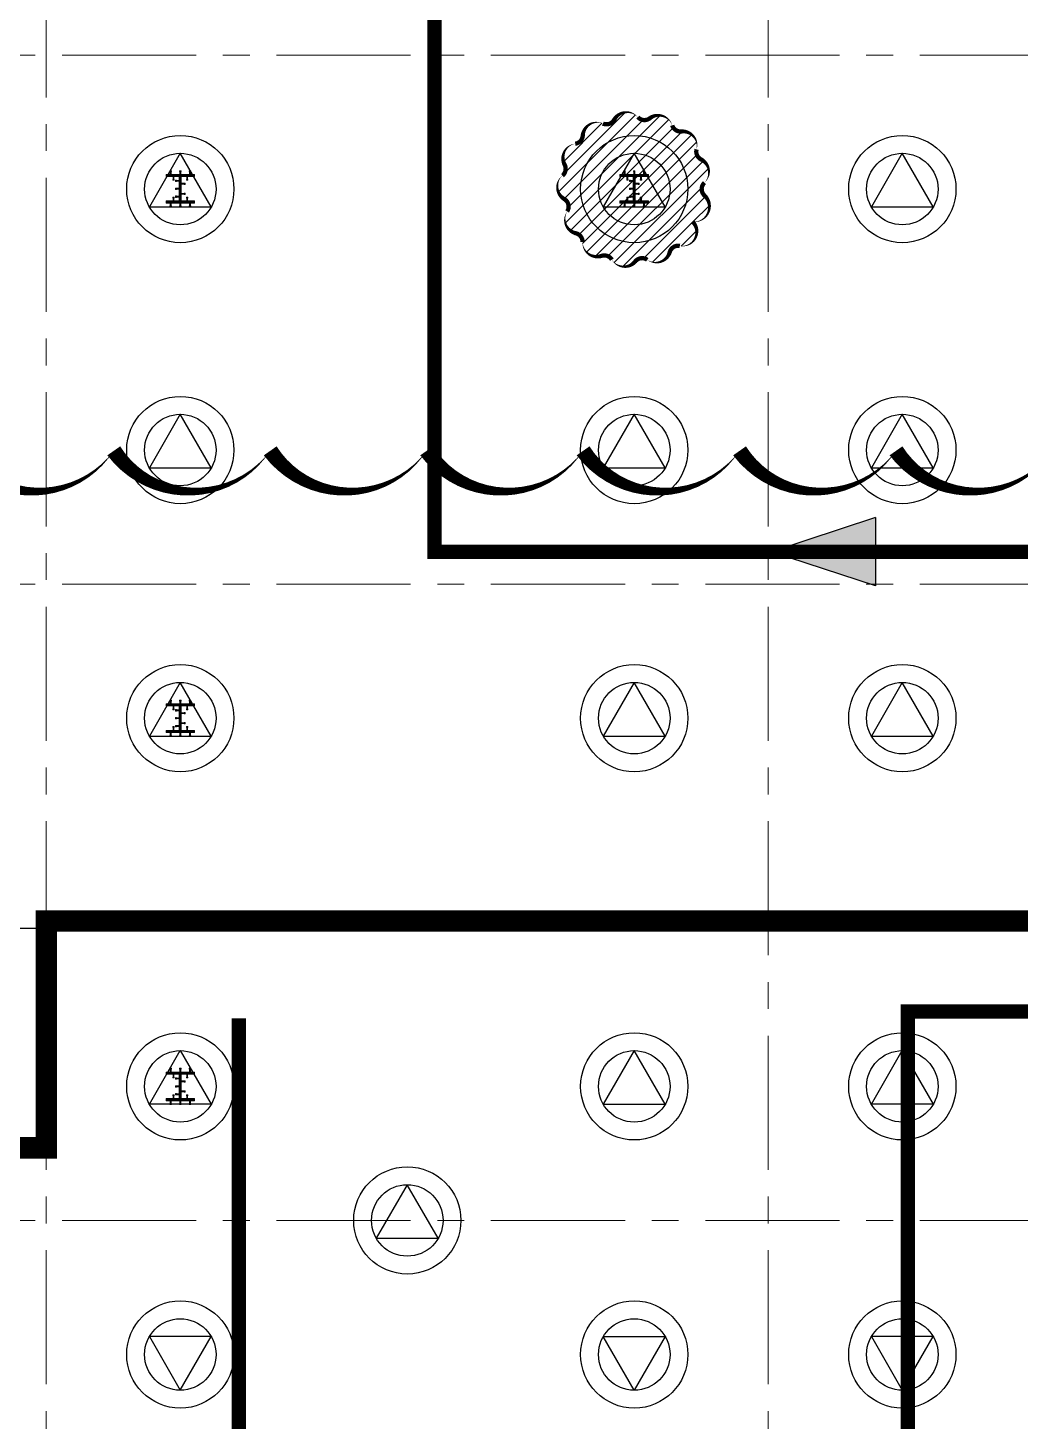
# Model space of a CAD drawing. Header units: millimetres. Extents: x -346728 to 1320345, y -537202 to -385966.
# Drawn here: x 406614 to 420494, y -451599 to -432112 of the extents above; entities that cross this region are included whole.
import ezdxf

# ---------------------------------------------------------------- set-up
doc = ezdxf.new("R2010")
doc.units = ezdxf.units.MM
doc.header["$LTSCALE"] = 100
doc.linetypes.add('HIDDEN', pattern=[9.525, 6.35, -3.175])
doc.linetypes.add('X1326_GLB$0$CENTER', pattern=[2, 1.25, -0.25, 0.25, -0.25])
for name, color, linetype, lineweight in [('A-giao thong', 8, 'Continuous', 15), ('KCMANH', 8, 'Continuous', 13), ('KINGPOST', 5, 'Continuous', 20), ('X1326_GLB$0$A-tim', 8, 'X1326_GLB$0$CENTER', 9)]:
    doc.layers.add(name, color=color, linetype=linetype, lineweight=lineweight)
for name, color, linetype in [('DM', 8, 'Continuous'), ('hach', 253, 'Continuous'), ('PL', 3, 'Continuous'), ('thep doc', 6, 'Continuous'), ('X1326_COL_B4$0$CS', 253, 'Continuous')]:
    doc.layers.add(name, color=color, linetype=linetype)
pattern_1 = [(45, (188543.33, 11377564.439), (-8.980256121, 8.980256121), []), (135, (188543.33, 11377564.439), (-8.980256121, -8.980256121), [])]
pattern_2 = [(45, (188543.33, 11377564.439), (-8.980256121, 8.980256121), []), (135, (188543.33, 11377564.439), (-8.980256121, -8.980256121), [])]

# ---------------------------------------------------------------- blocks, each defined once
blk = doc.blocks.new('LVL-KHUNGTEN')
blk.add_lwpolyline([(61072.9, 41092.8), (119123.5, 41092.8), (119123.5, 61.9), (61072.9, 61.9)], close=True)
blk = doc.blocks.new('KP50 TOI SAN L1')
at = {"ltscale": 0.1}
h = blk.add_hatch(color=3, dxfattribs=at)
h.dxf.hatch_style = 1
h.paths.add_polyline_path([(14, 171), (-14, 171), (-14, 142)])
h.paths.add_polyline_path([(-14, -142), (-14, -171), (14, -171)])
at = {"layer": 'KCMANH', "linetype": 'ByBlock'}
h = blk.add_hatch(dxfattribs=at)
h.set_pattern_fill('ANSI37', color=3, scale=4, style=0)
h.set_pattern_definition(pattern_1)
h.paths.add_polyline_path([(-200, 200), (-200, 171), (200, 171), (200, 200)])
h = blk.add_hatch(dxfattribs=at)
h.set_pattern_fill('ANSI37', color=3, scale=4, style=0)
h.set_pattern_definition([(45, (188728.93, 11377564.439), (-8.980256121, 8.980256121), []), (135, (188728.93, 11377564.439), (-8.980256121, -8.980256121), [])])
h.paths.add_polyline_path([(14, 171), (-14, 142), (-14, -142), (14, -171)])
h = blk.add_hatch(dxfattribs=at)
h.set_pattern_fill('ANSI37', color=3, scale=4, style=0)
h.set_pattern_definition(pattern_1)
h.paths.add_polyline_path([(-200, -171), (-200, -200), (200, -200), (200, -171)])
at = {"layer": 'KCMANH', "color": 3, "linetype": 'ByBlock'}
blk.add_line((-200, 200), (200, 200), dxfattribs=at)
at = {"layer": 'KCMANH', "linetype": 'ByBlock'}
for p, q in [((-125, 253), (-146, 253)), ((-146, 240), (-146, 253)), ((-125, 240), (-146, 240)), ((-142, 200), (-142, 240)), ((-129, 200), (-129, 240)), ((-125, 240), (-125, 253)), ((-10, 253), (10, 253)), ((-10, 240), (-10, 253)), ((-10, 240), (10, 240)), ((-6, 200), (-6, 240)), ((6, 200), (6, 240)), ((10, 240), (10, 253)), ((125, 253), (146, 253)), ((125, 240), (125, 253)), ((125, 240), (146, 240)), ((129, 200), (129, 240)), ((142, 200), (142, 240)), ((146, 240), (146, 253)), ((-85, 131), (-106, 131)), ((-106, 131), (-106, 118)), ((-85, 118), (-106, 118)), ((-102, 171), (-102, 131)), ((-89, 171), (-89, 131)), ((-85, 131), (-85, 118)), ((-67, 100), (-67, 120)), ((-54, 120), (-67, 120)), ((-54, 100), (-67, 100)), ((-67, 10), (-67, -10)), ((-54, 10), (-67, 10)), ((-54, 100), (-54, 120)), ((-14, 116), (-54, 116)), ((-14, 104), (-54, 104)), ((-54, 10), (-54, -10)), ((-14, 6), (-54, 6)), ((14, 76), (54, 76)), ((14, 64), (54, 64)), ((54, 60), (54, 80)), ((54, 80), (67, 80)), ((54, 60), (67, 60)), ((67, 60), (67, 80)), ((85, 131), (106, 131)), ((85, 131), (85, 118)), ((85, 118), (106, 118)), ((89, 171), (89, 131)), ((102, 171), (102, 131)), ((106, 131), (106, 118)), ((-85, -118), (-106, -118)), ((-106, -131), (-106, -118)), ((-85, -131), (-106, -131)), ((-102, -171), (-102, -131)), ((-89, -171), (-89, -131)), ((-85, -131), (-85, -118)), ((-54, -10), (-67, -10)), ((-67, -100), (-67, -120)), ((-54, -100), (-67, -100)), ((-54, -120), (-67, -120)), ((-14, -6), (-54, -6)), ((-54, -100), (-54, -120)), ((-14, -104), (-54, -104)), ((-14, -116), (-54, -116)), ((14, -64), (54, -64)), ((14, -76), (54, -76)), ((54, -60), (54, -80)), ((54, -60), (67, -60)), ((54, -80), (67, -80)), ((67, -60), (67, -80)), ((85, -118), (106, -118)), ((85, -131), (85, -118)), ((85, -131), (106, -131)), ((89, -171), (89, -131)), ((102, -171), (102, -131)), ((106, -131), (106, -118)), ((-125, -240), (-146, -240)), ((-146, -240), (-146, -253)), ((-125, -253), (-146, -253)), ((-142, -200), (-142, -240)), ((-129, -200), (-129, -240)), ((-125, -240), (-125, -253)), ((-10, -240), (10, -240)), ((-10, -240), (-10, -253)), ((-10, -253), (10, -253)), ((-6, -200), (-6, -240)), ((6, -200), (6, -240)), ((10, -240), (10, -253)), ((125, -240), (146, -240)), ((125, -240), (125, -253)), ((125, -253), (146, -253)), ((129, -200), (129, -240)), ((142, -200), (142, -240)), ((146, -240), (146, -253))]:
    blk.add_line(p, q, dxfattribs=at)
at = {"layer": 'KINGPOST', "color": 3, "linetype": 'ByBlock'}
for p, q in [((-200, 171), (-200, 200)), ((200, 171), (200, 200)), ((-200, 171), (200, 171)), ((-14, 171), (-14, -171)), ((-14, 142), (14, 171)), ((14, 171), (14, -171)), ((-200, -171), (200, -171)), ((-200, -171), (-200, -200)), ((-14, -142), (14, -171)), ((200, -171), (200, -200)), ((-200, -200), (200, -200))]:
    blk.add_line(p, q, dxfattribs=at)
at = {"layer": 'KINGPOST', "color": 6, "linetype": 'ByBlock'}
blk.add_lwpolyline([(-14, 0), (14, 0)], dxfattribs=at)
blk = doc.blocks.new('KP50')
at = {"ltscale": 0.1}
h = blk.add_hatch(color=6, dxfattribs=at)
h.dxf.hatch_style = 1
h.paths.add_polyline_path([(14, 171), (-14, 171), (-14, 142)])
h.paths.add_polyline_path([(-14, -142), (-14, -171), (14, -171)])
at = {"layer": 'KCMANH', "linetype": 'ByBlock'}
h = blk.add_hatch(dxfattribs=at)
h.set_pattern_fill('ANSI37', color=6, scale=4, style=0)
h.set_pattern_definition(pattern_2)
h.paths.add_polyline_path([(-200, 200), (-200, 171), (200, 171), (200, 200)])
h = blk.add_hatch(dxfattribs=at)
h.set_pattern_fill('ANSI37', color=6, scale=4, style=0)
h.set_pattern_definition([(45, (188728.93, 11377564.439), (-8.980256121, 8.980256121), []), (135, (188728.93, 11377564.439), (-8.980256121, -8.980256121), [])])
h.paths.add_polyline_path([(14, 171), (-14, 142), (-14, -142), (14, -171)])
h = blk.add_hatch(dxfattribs=at)
h.set_pattern_fill('ANSI37', color=6, scale=4, style=0)
h.set_pattern_definition(pattern_2)
h.paths.add_polyline_path([(-200, -171), (-200, -200), (200, -200), (200, -171)])
for p, q in [((-125, 253), (-146, 253)), ((-146, 240), (-146, 253)), ((-125, 240), (-146, 240)), ((-142, 200), (-142, 240)), ((-129, 200), (-129, 240)), ((-125, 240), (-125, 253)), ((-10, 253), (10, 253)), ((-10, 240), (-10, 253)), ((-10, 240), (10, 240)), ((-6, 200), (-6, 240)), ((6, 200), (6, 240)), ((10, 240), (10, 253)), ((125, 253), (146, 253)), ((125, 240), (125, 253)), ((125, 240), (146, 240)), ((129, 200), (129, 240)), ((142, 200), (142, 240)), ((146, 240), (146, 253)), ((-85, 131), (-106, 131)), ((-106, 131), (-106, 118)), ((-85, 118), (-106, 118)), ((-102, 171), (-102, 131)), ((-89, 171), (-89, 131)), ((-85, 131), (-85, 118)), ((-67, 100), (-67, 120)), ((-54, 120), (-67, 120)), ((-54, 100), (-67, 100)), ((-67, 10), (-67, -10)), ((-54, 10), (-67, 10)), ((-54, 100), (-54, 120)), ((-14, 116), (-54, 116)), ((-14, 104), (-54, 104)), ((-54, 10), (-54, -10)), ((-14, 6), (-54, 6)), ((14, 76), (54, 76)), ((14, 64), (54, 64)), ((54, 60), (54, 80)), ((54, 80), (67, 80)), ((54, 60), (67, 60)), ((67, 60), (67, 80)), ((85, 131), (106, 131)), ((85, 131), (85, 118)), ((85, 118), (106, 118)), ((89, 171), (89, 131)), ((102, 171), (102, 131)), ((106, 131), (106, 118)), ((-85, -118), (-106, -118)), ((-106, -131), (-106, -118)), ((-85, -131), (-106, -131)), ((-102, -171), (-102, -131)), ((-89, -171), (-89, -131)), ((-85, -131), (-85, -118)), ((-54, -10), (-67, -10)), ((-67, -100), (-67, -120)), ((-54, -100), (-67, -100)), ((-54, -120), (-67, -120)), ((-14, -6), (-54, -6)), ((-54, -100), (-54, -120)), ((-14, -104), (-54, -104)), ((-14, -116), (-54, -116)), ((14, -64), (54, -64)), ((14, -76), (54, -76)), ((54, -60), (54, -80)), ((54, -60), (67, -60)), ((54, -80), (67, -80)), ((67, -60), (67, -80)), ((85, -118), (106, -118)), ((85, -131), (85, -118)), ((85, -131), (106, -131)), ((89, -171), (89, -131)), ((102, -171), (102, -131)), ((106, -131), (106, -118)), ((-125, -240), (-146, -240)), ((-146, -240), (-146, -253)), ((-125, -253), (-146, -253)), ((-142, -200), (-142, -240)), ((-129, -200), (-129, -240)), ((-125, -240), (-125, -253)), ((-10, -240), (10, -240)), ((-10, -240), (-10, -253)), ((-10, -253), (10, -253)), ((-6, -200), (-6, -240)), ((6, -200), (6, -240)), ((10, -240), (10, -253)), ((125, -240), (146, -240)), ((125, -240), (125, -253)), ((125, -253), (146, -253)), ((129, -200), (129, -240)), ((142, -200), (142, -240)), ((146, -240), (146, -253))]:
    blk.add_line(p, q, dxfattribs=at)
at = {"layer": 'KINGPOST', "color": 6, "linetype": 'ByBlock'}
for p, q in [((-200, 200), (200, 200)), ((-200, 171), (-200, 200)), ((200, 171), (200, 200)), ((-200, 171), (200, 171)), ((-14, 171), (-14, -171)), ((-14, 142), (14, 171)), ((14, 171), (14, -171)), ((-200, -171), (200, -171)), ((-200, -171), (-200, -200)), ((-14, -142), (14, -171)), ((200, -171), (200, -200)), ((-200, -200), (200, -200))]:
    blk.add_line(p, q, dxfattribs=at)
blk.add_lwpolyline([(-14, 0), (14, 0)], dxfattribs=at)
blk = doc.blocks.new('B1 Kingpost Layout Plan1')
at = {"layer": 'KCMANH', "linetype": 'ByBlock'}
for name, p in [('KP50 TOI SAN L1', (38150, -19596, 0)), ('KP50 TOI SAN L1', (44500, -19596, 0)), ('KP50', (38150, -27001, 0)), ('KP50', (38150, -32151, 0))]:
    blk.add_blockref(name, p, dxfattribs=at)

msp = doc.modelspace()

# ---------------------------------------------------------------- hatches: boundary and pattern name
at = {"ltscale": 0.1}
h = msp.add_hatch(color=3, dxfattribs=at)
h.dxf.hatch_style = 1
h.paths.add_polyline_path([(415110.8, -434195.3), (415082, -434195.3), (415082, -434224.1)])
h.paths.add_polyline_path([(415082, -434508.9), (415082, -434537.7), (415110.8, -434537.7)])
at = {"layer": 'A-giao thong', "transparency": 33554572}
h = msp.add_hatch(dxfattribs=at)
h.set_pattern_fill('ANSI31', color=256, scale=1000)
h.set_pattern_definition([(45, (376747.41, -531623.15), (-88.38835, 88.38835), [])])
edge = h.paths.add_edge_path()
edge.add_arc((415941.5, -434130.8), 200.1, 313.189, 423.189)
edge.add_arc((416087.3, -433842.3), 123.2, 165.32463, 243.189, ccw=False)
edge.add_arc((415774.3, -433760.3), 200.3, 345.32463, 455.32463)
edge.add_arc((415744.3, -433438.2), 123.2, 197.45235, 275.32463, ccw=False)
edge.add_arc((415435.8, -433535.2), 200.2, 17.45235, 127.45235)
edge.add_arc((415239.1, -433278.5), 123.2, 221.33742, 307.45235, ccw=False)
edge.add_arc((414994.1, -433494), 203.2, 41.33742, 151.33742)
edge.add_arc((414707.7, -433337.5), 123.2, 245.97207, 331.33742, ccw=False)
edge.add_arc((414576, -433632.9), 200.3, 65.97207, 175.97207)
edge.add_arc((414253.3, -433610.2), 123.2, 278.09941, 355.97207, ccw=False)
edge.add_arc((414298.9, -433930.5), 200.3, 98.09941, 208.09941)
edge.add_arc((414013.5, -434082.8), 123.2, -50.51419, 28.09941, ccw=False)
edge.add_arc((414219.5, -434332.8), 200.7, 129.48581, 239.48581)
edge.add_arc((414055, -434611.7), 123.2, -33.38585, 59.48581, ccw=False)
edge.add_arc((414325, -434789.6), 200.1, 146.61415, 256.61415)
edge.add_arc((414250.1, -435104.1), 123.2, -1.25134, 76.61415, ccw=False)
edge.add_arc((414573.6, -435111.2), 200.3, 178.74866, 288.74866)
edge.add_arc((414677.6, -435417.6), 123.2, 30.87684, 108.74866, ccw=False)
edge.add_arc((414955.1, -435251.6), 200.2, 210.87684, 320.87684)
edge.add_arc((415206, -435455.7), 123.2, 54.01227, 140.87684, ccw=False)
edge.add_arc((415397.8, -435191.6), 203.1, 234.01227, 344.01227)
edge.add_arc((415711.5, -435281.5), 123.2, 79.39644, 164.01227, ccw=False)
edge.add_arc((415771, -434963.6), 200.3, 259.39644, 404.1286)
edge.add_arc((415935.9, -434613.2), 212, 264.27964, 407.39823)
edge.add_arc((416162.7, -434366.5), 123.2, 133.189, 227.39823, ccw=False)
at = {"layer": 'hach'}
h = msp.add_hatch(dxfattribs=at)
h.set_pattern_fill('ANSI31', color=256, scale=70)
h.set_pattern_definition([(45, (342151.22, -508591.22), (-157.15448, 157.15448), [])])
h.paths.add_polyline_path([(362433.4, -410142.2), (348853.9, -428107.5), (376146.7, -501359), (382446.8, -503970.9), (458369.1, -469396.6), (462927.9, -462329.4), (462919.8, -415142.7), (457917.8, -410142.2)])
h.paths.add_polyline_path([(363030.6, -411342.2), (350208.3, -428305.7), (377088.8, -500450.6), (382424.3, -502662.6), (457551.5, -468450.4), (461727.8, -461976.1), (461719.7, -415639.4), (457420.9, -411342.2)], flags=16)
h = msp.add_hatch(dxfattribs=at)
h.set_pattern_fill('AR-CONC', color=256, scale=4)
h.set_pattern_definition([(50, (342151.2, -508591.2), (728.7387, -63.7563), [76.2, -838.2]), (355, (342151.2, -508591.2), (-140.9737, 764.2274), [60.96, -670.5623]), (100.45144, (342211.95, -508596.54), (587.765, 700.471), [64.76, -712.361]), (46.1842, (342151.2, -508388), (1084.316, -168.1693), [114.3, -1257.3]), (96.63556, (342241.6, -508402), (949.6165, 989.7045), [97.14, -1068.5424]), (351.18415, (342151.2, -508388), (949.6165, 989.7045), [91.44, -1005.839]), (21, (342252.8, -508438.8), (606.4576, -409.0608), [76.2, -838.2]), (326, (342252.8, -508438.8), (247.208, 736.752), [60.96, -670.56]), (71.45144, (342303.36, -508472.9), (853.6657, 327.691), [64.76, -712.3598]), (37.5, (342151.22, -508591.22), (12.3544, 338.22016), [0, -662.432, 0, -680.72, 0, -673.1]), (7.5, (342151.22, -508591.22), (267.27865, 400.7223), [0, -388.112, 0, -647.192, 0, -256.54]), (327.5, (341924.65, -508591.22), (542.3624, -22.91498), [0, -254, 0, -792.48, 0, -1051.56]), (317.5, (341823.05, -508591.2), (592.5167, 101.706), [0, -330.2, 0, -526.288, 0, -746.76])])
h.paths.add_polyline_path([(362433.4, -410142.2), (348853.9, -428107.5), (376146.7, -501359), (382446.8, -503970.9), (458369.1, -469396.6), (462927.9, -462329.4), (462919.8, -415142.7), (457917.8, -410142.2)])
h.paths.add_polyline_path([(363030.6, -411342.2), (350208.3, -428305.7), (377088.8, -500450.6), (382424.3, -502662.6), (457551.5, -468450.4), (461727.8, -461976.1), (461719.7, -415639.4), (457420.9, -411342.2)], flags=16)
at = {"layer": 'thep doc'}
h = msp.add_hatch(dxfattribs=at)
h.set_pattern_fill('ANSI31', color=256, angle=-90)
h.set_pattern_definition([(315, (759842.51073, -256826.02222), (0.08838834765, 0.08838834765), [])])
h.paths.add_polyline_path([(418471.6, -439917.3), (418471.6, -439438.7), (417018.3, -439438.7)])
h.paths.add_polyline_path([(417018.3, -439438.7), (418471.6, -439438.7), (418471.6, -438960.1)])

# ---------------------------------------------------------------- linework, layer by layer
at = {"color": 5, "elevation": -2718.3}
msp.add_lwpolyline([(416078.4, -434276.7, 0, 60, 0.5205671), (416031.7, -433952.2, 60, 60, -0.3534527), (415968.1, -433811.1, 0, 60, 0.5205671), (415755.7, -433560.9, 60, 60, -0.3534915), (415626.8, -433475.2, 0, 60, 0.5205671), (415314, -433376.2, 60, 60, -0.3944899), (415146.6, -433359.8, 0, 60, 0.520567), (414815.8, -433396.6, 60, 60, -0.3907151), (414657.5, -433450, 0, 60, 0.520567), (414376.2, -433618.8, 60, 60, -0.3534934), (414270.7, -433732.1, 0, 60, 0.5205671), (414122.2, -434024.8, 60, 60, -0.3571345), (414091.9, -434177.9, 0, 60, 0.520567), (414117.6, -434505.6, 60, 60, -0.4289707), (414157.9, -434679.5, 0, 60, 0.520567), (414278.6, -434984.3, 60, 60, -0.3534582), (414373.3, -435106.8, 0, 60, 0.520567), (414638, -435300.9, 60, 60, -0.3534893), (414783.3, -435354.3, 0, 60, 0.5205671), (415110.5, -435377.9, 60, 60, -0.3982747), (415278.4, -435356, 0, 60, 0.520567), (415593.1, -435247.6, 60, 60, -0.3869502), (415734.1, -435160.4, 0, 60, 0.7314349), (415914.7, -434824.1, 0, 60, 0.7206829), (416079.4, -434457.2, 60, 60, -0.4358983)], format="xyseb", close=True, dxfattribs=at)
at = {"elevation": -1404.9}
msp.add_lwpolyline([(420946.3, -438027.6, 0, 218.9, -0.5205671), (418757.8, -438027.6, 0, 218.9, -0.5205671), (416569.2, -438027.6, 0, 218.9, -0.5205671), (414380.7, -438027.6, 0, 218.9, -0.5205671), (412192.2, -438027.6, 0, 218.9, -0.5205671), (410003.7, -438027.6, 0, 218.9, -0.5205671), (407815.2, -438027.6, 0, 218.9, -0.5205671), (405626.7, -438027.6, 0, 218.9, -0.5205671), (403438.2, -438027.6, 0, 218.9, -0.5205671), (401249.7, -438027.6, 0, 218.9, -0.5205671), (399061.2, -438027.6, 0, 218.9, -0.5205671), (396872.7, -438027.6, 0, 218.9, -0.5205671), (394684.1, -438027.6, 0, 218.9, -0.5205671), (392495.6, -438027.6, 0, 218.9, -0.5205671)], format="xyseb", dxfattribs=at)
at = {"layer": 'DM', "color": 7, "linetype": 'HIDDEN'}
msp.add_line((461719.3, -444604.3, -1404.9), (406870.9, -444604.3, -1404.9), dxfattribs=at)
at = {"layer": 'DM', "color": 7, "linetype": 'HIDDEN', "const_width": 300, "elevation": -1404.9}
msp.add_lwpolyline([(461719.3, -444604.3), (461727.5, -461973.7), (457551.1, -468448), (402696.6, -493428.3), (402705, -478739.5), (404143.7, -478739.5), (404143.7, -447776.3), (406870.9, -447776.3), (406870.9, -444604.3)], close=True, dxfattribs=at)
at = {"layer": 'PL', "elevation": -1404.9}
for points in [[(408313.2, -434616.5), (409179.3, -434616.5), (408746.2, -433866.5)], [(408313.2, -434616.5), (409179.3, -434616.5), (408746.2, -433866.5)], [(414663.4, -434616.5), (415529.4, -434616.5), (415096.4, -433866.5)], [(414663.4, -434616.5), (415529.4, -434616.5), (415096.4, -433866.5)], [(418413.4, -434616.5), (419279.4, -434616.5), (418846.4, -433866.5)], [(418413.4, -434616.5), (419279.4, -434616.5), (418846.4, -433866.5)], [(408313.2, -438266.6), (409179.3, -438266.6), (408746.2, -437516.6)], [(408313.2, -438266.6), (409179.3, -438266.6), (408746.2, -437516.6)], [(414663.4, -438266.6), (415529.4, -438266.6), (415096.4, -437516.6)], [(414663.4, -438266.6), (415529.4, -438266.6), (415096.4, -437516.6)], [(418413.4, -438266.6), (419279.4, -438266.6), (418846.4, -437516.6)], [(418413.4, -438266.6), (419279.4, -438266.6), (418846.4, -437516.6)], [(408313.2, -442016.6), (409179.3, -442016.6), (408746.2, -441266.6)], [(408313.2, -442016.6), (409179.3, -442016.6), (408746.2, -441266.6)], [(414663.4, -442016.6), (415529.4, -442016.6), (415096.4, -441266.6)], [(414663.4, -442016.6), (415529.4, -442016.6), (415096.4, -441266.6)], [(418413.4, -442016.6), (419279.4, -442016.6), (418846.4, -441266.6)], [(418413.4, -442016.6), (419279.4, -442016.6), (418846.4, -441266.6)], [(409179.3, -447166.5), (408313.2, -447166.5), (408746.2, -446416.5)], [(409179.3, -447166.5), (408313.2, -447166.5), (408746.2, -446416.5)], [(414663.4, -447166.5), (415529.4, -447166.5), (415096.4, -446416.5)], [(414663.4, -447166.5), (415529.4, -447166.5), (415096.4, -446416.5)], [(419279.4, -447166.5), (418413.4, -447166.5), (418846.4, -446416.5)], [(419279.4, -447166.5), (418413.4, -447166.5), (418846.4, -446416.5)], [(411488.3, -449041.5), (412354.3, -449041.5), (411921.3, -448291.5)], [(411488.3, -449041.5), (412354.3, -449041.5), (411921.3, -448291.5)], [(409179.3, -450416.5), (408313.2, -450416.5), (408746.2, -451166.5)], [(409179.3, -450416.5), (408313.2, -450416.5), (408746.2, -451166.5)], [(414663.4, -450416.5), (415529.4, -450416.5), (415096.4, -451166.5)], [(414663.4, -450416.5), (415529.4, -450416.5), (415096.4, -451166.5)], [(419279.4, -450416.5), (418413.4, -450416.5), (418846.4, -451166.5)], [(419279.4, -450416.5), (418413.4, -450416.5), (418846.4, -451166.5)]]:
    msp.add_lwpolyline(points, close=True, dxfattribs=at)
at = {"layer": 'PL'}
for centre, radius in [((408746.2, -434366.5, -1404.9), 750), ((408746.2, -434366.5, -1404.9), 750), ((415096.4, -434366.5, -1404.9), 750), ((415096.4, -434366.5, -1404.9), 750), ((418846.4, -434366.5, -1404.9), 750), ((418846.4, -434366.5, -1404.9), 750), ((408746.2, -434366.5, -1404.9), 500), ((408746.2, -434366.5, -1404.9), 500), ((415096.4, -434366.5, -1404.9), 500), ((415096.4, -434366.5, -1404.9), 500), ((418846.4, -434366.5, -1404.9), 500), ((418846.4, -434366.5, -1404.9), 500), ((408746.2, -438016.6, -1404.9), 750), ((408746.2, -438016.6, -1404.9), 750), ((415096.4, -438016.6, -1404.9), 750), ((415096.4, -438016.6, -1404.9), 750), ((418846.4, -438016.6, -1404.9), 750), ((418846.4, -438016.6, -1404.9), 750), ((408746.2, -438016.6, -1404.9), 500), ((408746.2, -438016.6, -1404.9), 500), ((415096.4, -438016.6, -1404.9), 500), ((415096.4, -438016.6, -1404.9), 500), ((418846.4, -438016.6, -1404.9), 500), ((418846.4, -438016.6, -1404.9), 500), ((408746.2, -441766.6, -1404.9), 750), ((408746.2, -441766.6, -1404.9), 750), ((415096.4, -441766.6, -1404.9), 750), ((415096.4, -441766.6, -1404.9), 750), ((418846.4, -441766.6, -1404.9), 750), ((418846.4, -441766.6, -1404.9), 750), ((408746.2, -441766.6, -1404.9), 500), ((408746.2, -441766.6, -1404.9), 500), ((415096.4, -441766.6, -1404.9), 500), ((415096.4, -441766.6, -1404.9), 500), ((418846.4, -441766.6, -1404.9), 500), ((418846.4, -441766.6, -1404.9), 500), ((408746.2, -446916.5, -1404.9), 750), ((408746.2, -446916.5, -1404.9), 750), ((415096.4, -446916.5, -1404.9), 750), ((415096.4, -446916.5, -1404.9), 750), ((418846.4, -446916.5, -1404.9), 750), ((418846.4, -446916.5, -1404.9), 750), ((408746.2, -446916.5, -1404.9), 500), ((408746.2, -446916.5, -1404.9), 500), ((415096.4, -446916.5, -1404.9), 500), ((415096.4, -446916.5, -1404.9), 500), ((418846.4, -446916.5, -1404.9), 500), ((418846.4, -446916.5, -1404.9), 500), ((411921.3, -448791.5, -1404.9), 750), ((411921.3, -448791.5, -1404.9), 750), ((411921.3, -448791.5, -1404.9), 500), ((411921.3, -448791.5, -1404.9), 500), ((408746.2, -450666.5, -1404.9), 750), ((408746.2, -450666.5, -1404.9), 750), ((415096.4, -450666.5, -1404.9), 750), ((415096.4, -450666.5, -1404.9), 750), ((418846.4, -450666.5, -1404.9), 750), ((418846.4, -450666.5, -1404.9), 750), ((408746.2, -450666.5, -1404.9), 500), ((408746.2, -450666.5, -1404.9), 500), ((415096.4, -450666.5, -1404.9), 500), ((415096.4, -450666.5, -1404.9), 500), ((418846.4, -450666.5, -1404.9), 500), ((418846.4, -450666.5, -1404.9), 500)]:
    msp.add_circle(centre, radius, dxfattribs=at)
at = {"layer": 'thep doc'}
msp.add_line((418471.6, -438960.1, -3876.7), (418471.6, -439917.3, -3876.7), dxfattribs=at)
at = {"layer": 'thep doc', "const_width": 200, "elevation": -3876.7}
for points in [[(421578.5, -414975.1), (421578.5, -439438.7), (412302.2, -439438.7), (412302.2, -418900.9), (405967.3, -418900.9), (405967.3, -445161)], [(427361.5, -445870.7), (418925, -445870.7), (418925, -485782.6), (409564.8, -485782.6), (409564.8, -445966.4)]]:
    msp.add_lwpolyline(points, dxfattribs=at)
at = {"layer": 'thep doc', "elevation": -3876.7}
for points in [[(418471.6, -438960.1), (417018.3, -439438.7)], [(418471.6, -439917.3), (417018.3, -439438.7)]]:
    msp.add_lwpolyline(points, dxfattribs=at)
at = {"layer": 'X1326_COL_B4$0$CS', "linetype": 'ByBlock', "ltscale": 8, "elevation": -1404.9, "flags": 128}
msp.add_lwpolyline([(462924.9, -444707.5), (335575.3, -444707.5)], dxfattribs=at)
at = {"layer": 'X1326_GLB$0$A-tim', "ltscale": 15}
for p, q in [((406871.2, -398208.6, -1404.9), (406871.2, -512162.7, -1404.9)), ((416971.4, -398208.6, -1404.9), (416971.4, -512162.7, -1404.9)), ((341092.1, -432491.5, -1404.9), (475778.7, -432491.5, -1404.9)), ((341092.1, -439891.6, -1404.9), (475778.7, -439891.6, -1404.9)), ((341092.1, -448791.5, -1404.9), (475778.7, -448791.5, -1404.9))]:
    msp.add_line(p, q, dxfattribs=at)

# ---------------------------------------------------------------- block references
at = {"extrusion": (0.00597, -2.28885e-18, 0.999982), "xscale": 3.385207865094198, "yscale": 3.385207865094198, "zscale": 3.385207865094198}
msp.add_blockref('LVL-KHUNGTEN', (112985.2, -525073.6, 1027.7), dxfattribs=at)
msp.add_blockref('B1 Kingpost Layout Plan1', (370596.3, -414766, -1404.9))

doc.saveas('drawing.dxf')
